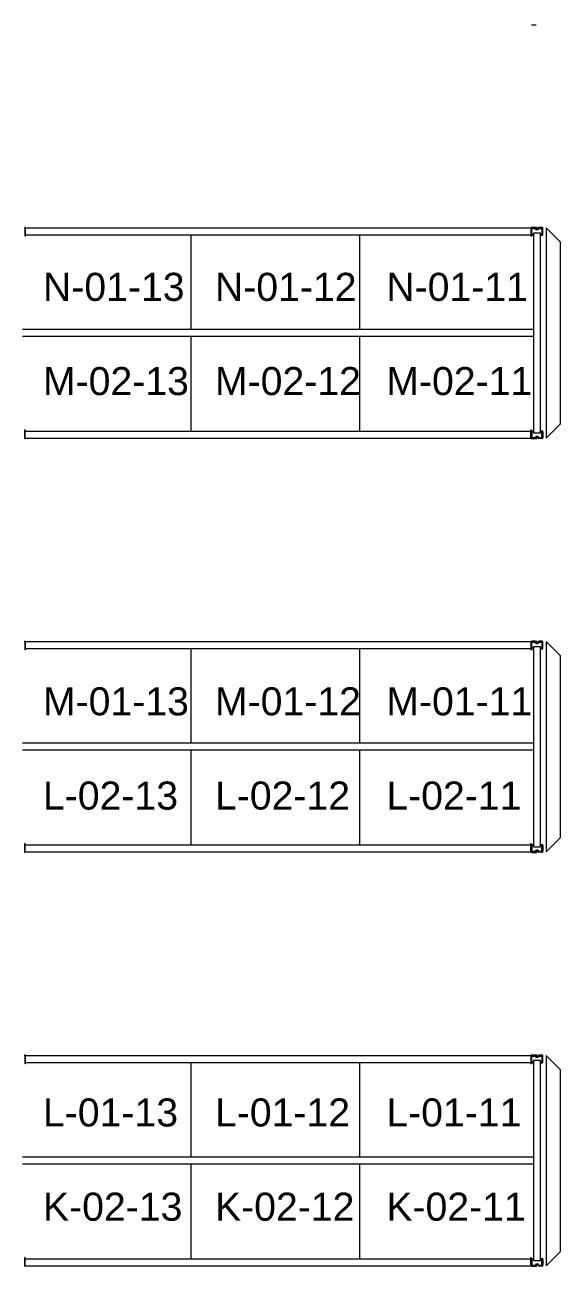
# Model space of a CAD drawing. Header units: inches. Extents: x 2743 to 10591, y -1604 to 5792.
# Drawn here: x 4613.6 to 4766.2, y 4693.9 to 5047.9 of the extents above; entities that cross this region are included whole.
import ezdxf

# ---------------------------------------------------------------- set-up
doc = ezdxf.new("R2010")
doc.units = ezdxf.units.IN
doc.header["$LTSCALE"] = 0.1875
doc.header["$MEASUREMENT"] = 0
for name, color, linetype, lineweight in [('22 Dimension', 7, 'Continuous', 5), ('32 Echelle', 160, 'Continuous', 15), ('33 Poutre', 30, 'Continuous', 15), ('37 Protection', 1, 'Continuous', 15)]:
    doc.layers.add(name, color=color, linetype=linetype, lineweight=lineweight)
doc.styles.add('arial', font='')
doc.styles.get('arial').set_extended_font_data('Arial')

msp = doc.modelspace()

# ---------------------------------------------------------------- hatches: boundary and pattern name
at = {"layer": '32 Echelle'}
for points in [[(4758.58373, 4987.81503), (4758.58373, 4988.00253), (4758.39623, 4988.00253)], [(4760.58373, 4987.81503), (4760.58373, 4988.00253), (4760.77123, 4988.00253)], [(4758.58373, 4932.19003), (4758.58373, 4932.00253), (4758.39623, 4932.00253)], [(4760.58373, 4932.19003), (4760.58373, 4932.00253), (4760.77123, 4932.00253)], [(4758.58373, 4869.81503), (4758.58373, 4870.00253), (4758.39623, 4870.00253)], [(4760.58373, 4869.81503), (4760.58373, 4870.00253), (4760.77123, 4870.00253)], [(4758.58373, 4814.19003), (4758.58373, 4814.00253), (4758.39623, 4814.00253)], [(4760.58373, 4814.19003), (4760.58373, 4814.00253), (4760.77123, 4814.00253)], [(4758.58373, 4751.81503), (4758.58373, 4752.00253), (4758.39623, 4752.00253)], [(4760.58373, 4751.81503), (4760.58373, 4752.00253), (4760.77123, 4752.00253)], [(4758.58373, 4696.19003), (4758.58373, 4696.00253), (4758.39623, 4696.00253)], [(4760.58373, 4696.19003), (4760.58373, 4696.00253), (4760.77123, 4696.00253)]]:
    msp.add_hatch(color=256, dxfattribs=at).paths.add_polyline_path(points)

# ---------------------------------------------------------------- linework, layer by layer
at = {"layer": '22 Dimension'}
for p, q in [((4660.95873, 4988.00253), (4660.95873, 4961.00253)), ((4708.95873, 4988.00253), (4708.95873, 4961.00253)), ((4758.58373, 4961.00253), (4612.95873, 4961.00253)), ((4758.58373, 4959.00253), (4612.95873, 4959.00253)), ((4660.95873, 4959.00253), (4660.95873, 4932.00253)), ((4708.95873, 4959.00253), (4708.95873, 4932.00253)), ((4660.95873, 4870.00253), (4660.95873, 4843.00253)), ((4708.95873, 4870.00253), (4708.95873, 4843.00253)), ((4758.58373, 4843.00253), (4612.95873, 4843.00253)), ((4758.58373, 4841.00253), (4612.95873, 4841.00253)), ((4660.95873, 4841.00253), (4660.95873, 4814.00253)), ((4708.95873, 4841.00253), (4708.95873, 4814.00253)), ((4660.95873, 4752.00253), (4660.95873, 4725.00253)), ((4708.95873, 4752.00253), (4708.95873, 4725.00253)), ((4758.58373, 4725.00253), (4612.95873, 4725.00253)), ((4758.58373, 4723.00253), (4612.95873, 4723.00253)), ((4660.95873, 4723.00253), (4660.95873, 4696.00253)), ((4708.95873, 4723.00253), (4708.95873, 4696.00253))]:
    msp.add_line(p, q, dxfattribs=at)
at = {"layer": '32 Echelle', "linetype": 'Continuous', "lineweight": 25}
for p, q in [((4757.95877, 4989.81878), (4757.95877, 4988.18628)), ((4758.04877, 4988.18628), (4758.04877, 4989.81878)), ((4759.07136, 4990.00253), (4758.14252, 4990.00253)), ((4758.14252, 4989.91253), (4759.07136, 4989.91253)), ((4758.55877, 4988.09253), (4758.14252, 4988.09253)), ((4758.14252, 4988.00253), (4758.55877, 4988.00253)), ((4758.55877, 4988.00253), (4758.55877, 4988.09253)), ((4759.16102, 4989.84619), (4759.20493, 4989.70256)), ((4759.291, 4989.72887), (4759.24708, 4989.8725)), ((4759.78681, 4989.66253), (4759.38065, 4989.66253)), ((4759.38065, 4989.57253), (4759.78681, 4989.57253)), ((4759.92038, 4989.8725), (4759.87647, 4989.72887)), ((4759.96254, 4989.70256), (4760.00645, 4989.84619)), ((4761.02494, 4990.00253), (4760.0961, 4990.00253)), ((4760.0961, 4989.91253), (4761.02494, 4989.91253)), ((4761.02494, 4988.09253), (4760.60869, 4988.09253)), ((4760.60869, 4988.09253), (4760.60869, 4988.00253)), ((4760.60869, 4988.00253), (4761.02494, 4988.00253)), ((4761.11869, 4989.81878), (4761.11869, 4988.18628)), ((4761.20869, 4988.18628), (4761.20869, 4989.81878)), ((4757.95877, 4930.18628), (4757.95877, 4931.81878)), ((4758.04877, 4931.81878), (4758.04877, 4930.18628)), ((4758.14252, 4932.00253), (4758.55877, 4932.00253)), ((4758.55877, 4931.91253), (4758.14252, 4931.91253)), ((4758.55877, 4932.00253), (4758.55877, 4931.91253)), ((4760.60869, 4932.00253), (4761.02494, 4932.00253)), ((4760.60869, 4931.91253), (4760.60869, 4932.00253)), ((4761.02494, 4931.91253), (4760.60869, 4931.91253)), ((4761.11869, 4930.18628), (4761.11869, 4931.81878)), ((4761.20869, 4931.81878), (4761.20869, 4930.18628)), ((4758.14252, 4930.09253), (4759.07136, 4930.09253)), ((4759.07136, 4930.00253), (4758.14252, 4930.00253)), ((4759.16102, 4930.15887), (4759.20493, 4930.3025)), ((4759.291, 4930.27619), (4759.24708, 4930.13256)), ((4759.38065, 4930.43253), (4759.78681, 4930.43253)), ((4759.78681, 4930.34253), (4759.38065, 4930.34253)), ((4759.92038, 4930.13256), (4759.87647, 4930.27619)), ((4759.96254, 4930.3025), (4760.00645, 4930.15887)), ((4760.0961, 4930.09253), (4761.02494, 4930.09253)), ((4761.02494, 4930.00253), (4760.0961, 4930.00253)), ((4757.95877, 4871.81878), (4757.95877, 4870.18628)), ((4758.04877, 4870.18628), (4758.04877, 4871.81878)), ((4759.07136, 4872.00253), (4758.14252, 4872.00253)), ((4758.14252, 4871.91253), (4759.07136, 4871.91253)), ((4759.16102, 4871.84619), (4759.20493, 4871.70256)), ((4759.291, 4871.72887), (4759.24708, 4871.8725)), ((4759.78681, 4871.66253), (4759.38065, 4871.66253)), ((4759.38065, 4871.57253), (4759.78681, 4871.57253)), ((4759.92038, 4871.8725), (4759.87647, 4871.72887)), ((4759.96254, 4871.70256), (4760.00645, 4871.84619)), ((4761.02494, 4872.00253), (4760.0961, 4872.00253)), ((4760.0961, 4871.91253), (4761.02494, 4871.91253)), ((4761.11869, 4871.81878), (4761.11869, 4870.18628)), ((4761.20869, 4870.18628), (4761.20869, 4871.81878)), ((4758.55877, 4870.09253), (4758.14252, 4870.09253)), ((4758.14252, 4870.00253), (4758.55877, 4870.00253)), ((4758.55877, 4870.00253), (4758.55877, 4870.09253)), ((4761.02494, 4870.09253), (4760.60869, 4870.09253)), ((4760.60869, 4870.09253), (4760.60869, 4870.00253)), ((4760.60869, 4870.00253), (4761.02494, 4870.00253)), ((4757.95877, 4812.18628), (4757.95877, 4813.81878)), ((4758.04877, 4813.81878), (4758.04877, 4812.18628)), ((4758.14252, 4814.00253), (4758.55877, 4814.00253)), ((4758.55877, 4813.91253), (4758.14252, 4813.91253)), ((4758.14252, 4812.09253), (4759.07136, 4812.09253)), ((4759.07136, 4812.00253), (4758.14252, 4812.00253)), ((4758.55877, 4814.00253), (4758.55877, 4813.91253)), ((4759.16102, 4812.15887), (4759.20493, 4812.3025)), ((4759.291, 4812.27619), (4759.24708, 4812.13256)), ((4759.38065, 4812.43253), (4759.78681, 4812.43253)), ((4759.78681, 4812.34253), (4759.38065, 4812.34253)), ((4759.92038, 4812.13256), (4759.87647, 4812.27619)), ((4759.96254, 4812.3025), (4760.00645, 4812.15887)), ((4760.0961, 4812.09253), (4761.02494, 4812.09253)), ((4761.02494, 4812.00253), (4760.0961, 4812.00253)), ((4760.60869, 4814.00253), (4761.02494, 4814.00253)), ((4760.60869, 4813.91253), (4760.60869, 4814.00253)), ((4761.02494, 4813.91253), (4760.60869, 4813.91253)), ((4761.11869, 4812.18628), (4761.11869, 4813.81878)), ((4761.20869, 4813.81878), (4761.20869, 4812.18628)), ((4757.95877, 4753.81878), (4757.95877, 4752.18628)), ((4758.04877, 4752.18628), (4758.04877, 4753.81878)), ((4759.07136, 4754.00253), (4758.14252, 4754.00253)), ((4758.14252, 4753.91253), (4759.07136, 4753.91253)), ((4758.55877, 4752.09253), (4758.14252, 4752.09253)), ((4758.14252, 4752.00253), (4758.55877, 4752.00253)), ((4758.55877, 4752.00253), (4758.55877, 4752.09253)), ((4759.16102, 4753.84619), (4759.20493, 4753.70256)), ((4759.291, 4753.72887), (4759.24708, 4753.8725)), ((4759.78681, 4753.66253), (4759.38065, 4753.66253)), ((4759.38065, 4753.57253), (4759.78681, 4753.57253)), ((4759.92038, 4753.8725), (4759.87647, 4753.72887)), ((4759.96254, 4753.70256), (4760.00645, 4753.84619)), ((4761.02494, 4754.00253), (4760.0961, 4754.00253)), ((4760.0961, 4753.91253), (4761.02494, 4753.91253)), ((4761.02494, 4752.09253), (4760.60869, 4752.09253)), ((4760.60869, 4752.09253), (4760.60869, 4752.00253)), ((4760.60869, 4752.00253), (4761.02494, 4752.00253)), ((4761.11869, 4753.81878), (4761.11869, 4752.18628)), ((4761.20869, 4752.18628), (4761.20869, 4753.81878)), ((4757.95877, 4694.18628), (4757.95877, 4695.81878)), ((4758.04877, 4695.81878), (4758.04877, 4694.18628)), ((4758.14252, 4696.00253), (4758.55877, 4696.00253)), ((4758.55877, 4695.91253), (4758.14252, 4695.91253)), ((4758.14252, 4694.09253), (4759.07136, 4694.09253)), ((4758.55877, 4696.00253), (4758.55877, 4695.91253)), ((4759.16102, 4694.15887), (4759.20493, 4694.3025)), ((4759.291, 4694.27619), (4759.24708, 4694.13256)), ((4759.38065, 4694.43253), (4759.78681, 4694.43253)), ((4759.78681, 4694.34253), (4759.38065, 4694.34253)), ((4759.92038, 4694.13256), (4759.87647, 4694.27619)), ((4759.96254, 4694.3025), (4760.00645, 4694.15887)), ((4760.0961, 4694.09253), (4761.02494, 4694.09253)), ((4760.60869, 4696.00253), (4761.02494, 4696.00253)), ((4760.60869, 4695.91253), (4760.60869, 4696.00253)), ((4761.02494, 4695.91253), (4760.60869, 4695.91253)), ((4761.11869, 4694.18628), (4761.11869, 4695.81878)), ((4761.20869, 4695.81878), (4761.20869, 4694.18628)), ((4759.07136, 4694.00253), (4758.14252, 4694.00253)), ((4761.02494, 4694.00253), (4760.0961, 4694.00253))]:
    msp.add_line(p, q, dxfattribs=at)
at = {"layer": '32 Echelle'}
for p, q in [((4758.58373, 4988.00253), (4758.39623, 4988.00253)), ((4758.58373, 4987.81503), (4758.39623, 4988.00253)), ((4760.58373, 4988.50253), (4758.58373, 4988.50253)), ((4758.58373, 4988.50253), (4758.58373, 4931.50253)), ((4758.58373, 4987.81503), (4758.58373, 4988.00253)), ((4760.58373, 4931.50253), (4760.58373, 4988.50253)), ((4760.58373, 4988.00253), (4760.77123, 4988.00253)), ((4760.58373, 4987.81503), (4760.58373, 4988.00253)), ((4760.58373, 4987.81503), (4760.77123, 4988.00253)), ((4758.58373, 4932.19003), (4758.39623, 4932.00253)), ((4758.58373, 4932.00253), (4758.39623, 4932.00253)), ((4758.58373, 4932.19003), (4758.58373, 4932.00253)), ((4758.58373, 4931.50253), (4760.58373, 4931.50253)), ((4760.58373, 4932.19003), (4760.58373, 4932.00253)), ((4760.58373, 4932.19003), (4760.77123, 4932.00253)), ((4760.58373, 4932.00253), (4760.77123, 4932.00253)), ((4758.58373, 4870.00253), (4758.39623, 4870.00253)), ((4758.58373, 4869.81503), (4758.39623, 4870.00253)), ((4760.58373, 4870.50253), (4758.58373, 4870.50253)), ((4758.58373, 4870.50253), (4758.58373, 4813.50253)), ((4758.58373, 4869.81503), (4758.58373, 4870.00253)), ((4760.58373, 4813.50253), (4760.58373, 4870.50253)), ((4760.58373, 4870.00253), (4760.77123, 4870.00253)), ((4760.58373, 4869.81503), (4760.58373, 4870.00253)), ((4760.58373, 4869.81503), (4760.77123, 4870.00253)), ((4758.58373, 4814.19003), (4758.39623, 4814.00253)), ((4758.58373, 4814.00253), (4758.39623, 4814.00253)), ((4758.58373, 4814.19003), (4758.58373, 4814.00253)), ((4758.58373, 4813.50253), (4760.58373, 4813.50253)), ((4760.58373, 4814.19003), (4760.58373, 4814.00253)), ((4760.58373, 4814.19003), (4760.77123, 4814.00253)), ((4760.58373, 4814.00253), (4760.77123, 4814.00253)), ((4758.58373, 4752.00253), (4758.39623, 4752.00253)), ((4758.58373, 4751.81503), (4758.39623, 4752.00253)), ((4760.58373, 4752.50253), (4758.58373, 4752.50253)), ((4758.58373, 4752.50253), (4758.58373, 4695.50253)), ((4758.58373, 4751.81503), (4758.58373, 4752.00253)), ((4760.58373, 4695.50253), (4760.58373, 4752.50253)), ((4760.58373, 4752.00253), (4760.77123, 4752.00253)), ((4760.58373, 4751.81503), (4760.58373, 4752.00253)), ((4760.58373, 4751.81503), (4760.77123, 4752.00253)), ((4758.58373, 4696.19003), (4758.39623, 4696.00253)), ((4758.58373, 4696.00253), (4758.39623, 4696.00253)), ((4758.58373, 4696.19003), (4758.58373, 4696.00253)), ((4758.58373, 4695.50253), (4760.58373, 4695.50253)), ((4760.58373, 4696.19003), (4760.58373, 4696.00253)), ((4760.58373, 4696.19003), (4760.77123, 4696.00253)), ((4760.58373, 4696.00253), (4760.77123, 4696.00253))]:
    msp.add_line(p, q, dxfattribs=at)
at = {"layer": '32 Echelle', "linetype": 'Continuous', "lineweight": 25}
for centre, radius, start, end in [((4758.14252, 4989.81878), 0.18375, 90, 180), ((4758.14252, 4988.18628), 0.18375, 180, 270), ((4758.14252, 4989.81878), 0.09375, 90, 180), ((4758.14252, 4988.18628), 0.09375, 180, 270), ((4759.07136, 4989.81878), 0.18375, 17, 90), ((4759.07136, 4989.81878), 0.09375, 17, 90), ((4759.38065, 4989.75628), 0.18375, 197, 270), ((4759.38065, 4989.75628), 0.09375, 197, 270), ((4759.78681, 4989.75628), 0.09375, 270, 343), ((4759.78681, 4989.75628), 0.18375, 270, 343), ((4760.0961, 4989.81878), 0.18375, 90, 163), ((4760.0961, 4989.81878), 0.09375, 90, 163), ((4761.02494, 4989.81878), 0.18375, 0, 90), ((4761.02494, 4989.81878), 0.09375, 0, 90), ((4761.02494, 4988.18628), 0.09375, 270, 0), ((4761.02494, 4988.18628), 0.18375, 270, 0), ((4758.14252, 4931.81878), 0.18375, 90, 180), ((4758.14252, 4931.81878), 0.09375, 90, 180), ((4761.02494, 4931.81878), 0.18375, 0, 90), ((4761.02494, 4931.81878), 0.09375, 0, 90), ((4758.14252, 4930.18628), 0.18375, 180, 270), ((4758.14252, 4930.18628), 0.09375, 180, 270), ((4759.07136, 4930.18628), 0.09375, 270, 343), ((4759.07136, 4930.18628), 0.18375, 270, 343), ((4759.38065, 4930.24878), 0.18375, 90, 163), ((4759.38065, 4930.24878), 0.09375, 90, 163), ((4759.78681, 4930.24878), 0.18375, 17, 90), ((4759.78681, 4930.24878), 0.09375, 17, 90), ((4760.0961, 4930.18628), 0.18375, 197, 270), ((4760.0961, 4930.18628), 0.09375, 197, 270), ((4761.02494, 4930.18628), 0.09375, 270, 0), ((4761.02494, 4930.18628), 0.18375, 270, 0), ((4758.14252, 4871.81878), 0.18375, 90, 180), ((4758.14252, 4871.81878), 0.09375, 90, 180), ((4759.07136, 4871.81878), 0.18375, 17, 90), ((4759.07136, 4871.81878), 0.09375, 17, 90), ((4759.38065, 4871.75628), 0.18375, 197, 270), ((4759.38065, 4871.75628), 0.09375, 197, 270), ((4759.78681, 4871.75628), 0.09375, 270, 343), ((4759.78681, 4871.75628), 0.18375, 270, 343), ((4760.0961, 4871.81878), 0.18375, 90, 163), ((4760.0961, 4871.81878), 0.09375, 90, 163), ((4761.02494, 4871.81878), 0.18375, 0, 90), ((4761.02494, 4871.81878), 0.09375, 0, 90), ((4758.14252, 4870.18628), 0.18375, 180, 270), ((4758.14252, 4870.18628), 0.09375, 180, 270), ((4761.02494, 4870.18628), 0.09375, 270, 0), ((4761.02494, 4870.18628), 0.18375, 270, 0), ((4758.14252, 4813.81878), 0.18375, 90, 180), ((4758.14252, 4812.18628), 0.18375, 180, 270), ((4758.14252, 4813.81878), 0.09375, 90, 180), ((4758.14252, 4812.18628), 0.09375, 180, 270), ((4759.07136, 4812.18628), 0.09375, 270, 343), ((4759.07136, 4812.18628), 0.18375, 270, 343), ((4759.38065, 4812.24878), 0.18375, 90, 163), ((4759.38065, 4812.24878), 0.09375, 90, 163), ((4759.78681, 4812.24878), 0.18375, 17, 90), ((4759.78681, 4812.24878), 0.09375, 17, 90), ((4760.0961, 4812.18628), 0.18375, 197, 270), ((4760.0961, 4812.18628), 0.09375, 197, 270), ((4761.02494, 4813.81878), 0.18375, 0, 90), ((4761.02494, 4813.81878), 0.09375, 0, 90), ((4761.02494, 4812.18628), 0.09375, 270, 0), ((4761.02494, 4812.18628), 0.18375, 270, 0), ((4758.14252, 4753.81878), 0.18375, 90, 180), ((4758.14252, 4752.18628), 0.18375, 180, 270), ((4758.14252, 4753.81878), 0.09375, 90, 180), ((4758.14252, 4752.18628), 0.09375, 180, 270), ((4759.07136, 4753.81878), 0.18375, 17, 90), ((4759.07136, 4753.81878), 0.09375, 17, 90), ((4759.38065, 4753.75628), 0.18375, 197, 270), ((4759.38065, 4753.75628), 0.09375, 197, 270), ((4759.78681, 4753.75628), 0.09375, 270, 343), ((4759.78681, 4753.75628), 0.18375, 270, 343), ((4760.0961, 4753.81878), 0.18375, 90, 163), ((4760.0961, 4753.81878), 0.09375, 90, 163), ((4761.02494, 4753.81878), 0.18375, 0, 90), ((4761.02494, 4753.81878), 0.09375, 0, 90), ((4761.02494, 4752.18628), 0.09375, 270, 0), ((4761.02494, 4752.18628), 0.18375, 270, 0), ((4758.14252, 4695.81878), 0.18375, 90, 180), ((4758.14252, 4694.18628), 0.18375, 180, 270), ((4758.14252, 4695.81878), 0.09375, 90, 180), ((4758.14252, 4694.18628), 0.09375, 180, 270), ((4759.07136, 4694.18628), 0.09375, 270, 343), ((4759.07136, 4694.18628), 0.18375, 270, 343), ((4759.38065, 4694.24878), 0.18375, 90, 163), ((4759.38065, 4694.24878), 0.09375, 90, 163), ((4759.78681, 4694.24878), 0.18375, 17, 90), ((4759.78681, 4694.24878), 0.09375, 17, 90), ((4760.0961, 4694.18628), 0.18375, 197, 270), ((4760.0961, 4694.18628), 0.09375, 197, 270), ((4761.02494, 4695.81878), 0.18375, 0, 90), ((4761.02494, 4695.81878), 0.09375, 0, 90), ((4761.02494, 4694.18628), 0.09375, 270, 0), ((4761.02494, 4694.18628), 0.18375, 270, 0)]:
    msp.add_arc(centre, radius, start, end, dxfattribs=at)
at = {"layer": '33 Poutre'}
for p, q in [((4758.07773, 5047.88353), (4759.33973, 5047.88353)), ((4613.58973, 4989.87753), (4613.58973, 4987.62153)), ((4613.70873, 4990.00253), (4757.83373, 4990.00253)), ((4613.70873, 4990.00253), (4613.70873, 4988.00253)), ((4613.70873, 4989.87753), (4613.70873, 4987.62153)), ((4613.70873, 4988.00253), (4757.83373, 4988.00253)), ((4757.83373, 4990.00253), (4757.83373, 4988.00253)), ((4757.83373, 4989.87753), (4757.83373, 4987.62153)), ((4757.95273, 4989.87753), (4757.95273, 4987.62153)), ((4758.07773, 4990.12153), (4759.33973, 4990.12153)), ((4759.33973, 4990.00253), (4758.07773, 4990.00253)), ((4759.46473, 4989.66253), (4759.46473, 4989.87753)), ((4759.46473, 4989.66253), (4759.58373, 4989.66253)), ((4759.58373, 4989.66253), (4759.58373, 4989.87753)), ((4613.70873, 4987.62153), (4613.58973, 4987.62153)), ((4757.83373, 4987.62153), (4757.95273, 4987.62153)), ((4613.70873, 4932.38353), (4613.58973, 4932.38353)), ((4613.58973, 4930.12753), (4613.58973, 4932.38353)), ((4613.70873, 4930.12753), (4613.70873, 4932.38353)), ((4613.70873, 4932.00253), (4757.83373, 4932.00253)), ((4613.70873, 4930.00253), (4613.70873, 4932.00253)), ((4757.83373, 4930.12753), (4757.83373, 4932.38353)), ((4757.83373, 4932.38353), (4757.95273, 4932.38353)), ((4757.83373, 4930.00253), (4757.83373, 4932.00253)), ((4757.95273, 4930.12753), (4757.95273, 4932.38353)), ((4613.70873, 4930.00253), (4757.83373, 4930.00253)), ((4759.33973, 4930.00253), (4758.07773, 4930.00253)), ((4758.07773, 4929.88353), (4759.33973, 4929.88353)), ((4759.46473, 4930.34253), (4759.46473, 4930.12753)), ((4759.46473, 4930.34253), (4759.58373, 4930.34253)), ((4759.58373, 4930.34253), (4759.58373, 4930.12753)), ((4613.58973, 4871.87753), (4613.58973, 4869.62153)), ((4613.70873, 4872.00253), (4757.83373, 4872.00253)), ((4613.70873, 4872.00253), (4613.70873, 4870.00253)), ((4613.70873, 4871.87753), (4613.70873, 4869.62153)), ((4757.83373, 4872.00253), (4757.83373, 4870.00253)), ((4757.83373, 4871.87753), (4757.83373, 4869.62153)), ((4757.95273, 4871.87753), (4757.95273, 4869.62153)), ((4758.07773, 4872.12153), (4759.33973, 4872.12153)), ((4759.33973, 4872.00253), (4758.07773, 4872.00253)), ((4759.46473, 4871.66253), (4759.46473, 4871.87753)), ((4759.46473, 4871.66253), (4759.58373, 4871.66253)), ((4759.58373, 4871.66253), (4759.58373, 4871.87753)), ((4613.70873, 4869.62153), (4613.58973, 4869.62153)), ((4613.70873, 4870.00253), (4757.83373, 4870.00253)), ((4757.83373, 4869.62153), (4757.95273, 4869.62153)), ((4613.70873, 4814.38353), (4613.58973, 4814.38353)), ((4613.58973, 4812.12753), (4613.58973, 4814.38353)), ((4613.70873, 4812.12753), (4613.70873, 4814.38353)), ((4613.70873, 4814.00253), (4757.83373, 4814.00253)), ((4613.70873, 4812.00253), (4613.70873, 4814.00253)), ((4613.70873, 4812.00253), (4757.83373, 4812.00253)), ((4757.83373, 4812.12753), (4757.83373, 4814.38353)), ((4757.83373, 4814.38353), (4757.95273, 4814.38353)), ((4757.83373, 4812.00253), (4757.83373, 4814.00253)), ((4757.95273, 4812.12753), (4757.95273, 4814.38353)), ((4759.33973, 4812.00253), (4758.07773, 4812.00253)), ((4758.07773, 4811.88353), (4759.33973, 4811.88353)), ((4759.46473, 4812.34253), (4759.46473, 4812.12753)), ((4759.46473, 4812.34253), (4759.58373, 4812.34253)), ((4759.58373, 4812.34253), (4759.58373, 4812.12753)), ((4613.58973, 4753.87753), (4613.58973, 4751.62153)), ((4613.70873, 4751.62153), (4613.58973, 4751.62153)), ((4613.70873, 4754.00253), (4757.83373, 4754.00253)), ((4613.70873, 4754.00253), (4613.70873, 4752.00253)), ((4613.70873, 4753.87753), (4613.70873, 4751.62153)), ((4613.70873, 4752.00253), (4757.83373, 4752.00253)), ((4757.83373, 4754.00253), (4757.83373, 4752.00253)), ((4757.83373, 4753.87753), (4757.83373, 4751.62153)), ((4757.83373, 4751.62153), (4757.95273, 4751.62153)), ((4757.95273, 4753.87753), (4757.95273, 4751.62153)), ((4758.07773, 4754.12153), (4759.33973, 4754.12153)), ((4759.33973, 4754.00253), (4758.07773, 4754.00253)), ((4759.46473, 4753.66253), (4759.46473, 4753.87753)), ((4759.46473, 4753.66253), (4759.58373, 4753.66253)), ((4759.58373, 4753.66253), (4759.58373, 4753.87753)), ((4613.70873, 4696.38353), (4613.58973, 4696.38353)), ((4613.58973, 4694.12753), (4613.58973, 4696.38353)), ((4613.70873, 4694.12753), (4613.70873, 4696.38353)), ((4613.70873, 4696.00253), (4757.83373, 4696.00253)), ((4613.70873, 4694.00253), (4613.70873, 4696.00253)), ((4757.83373, 4694.12753), (4757.83373, 4696.38353)), ((4757.83373, 4696.38353), (4757.95273, 4696.38353)), ((4757.83373, 4694.00253), (4757.83373, 4696.00253)), ((4757.95273, 4694.12753), (4757.95273, 4696.38353)), ((4759.46473, 4694.34253), (4759.46473, 4694.12753)), ((4759.46473, 4694.34253), (4759.58373, 4694.34253)), ((4759.58373, 4694.34253), (4759.58373, 4694.12753)), ((4613.70873, 4694.00253), (4757.83373, 4694.00253)), ((4759.33973, 4694.00253), (4758.07773, 4694.00253)), ((4758.07773, 4693.88353), (4759.33973, 4693.88353))]:
    msp.add_line(p, q, dxfattribs=at)
for centre, radius, start, end in [((4613.46473, 4989.87753), 0.244, 0, 90), ((4613.46473, 4989.87753), 0.125, 0, 90), ((4758.07773, 4989.87753), 0.244, 90, 180), ((4758.07773, 4989.87753), 0.125, 90, 180), ((4759.33973, 4989.87753), 0.244, 0, 90), ((4759.33973, 4989.87753), 0.125, 0, 90), ((4613.46473, 4930.12753), 0.244, 270, 0), ((4613.46473, 4930.12753), 0.125, 270, 0), ((4758.07773, 4930.12753), 0.244, 180, 270), ((4758.07773, 4930.12753), 0.125, 180, 270), ((4759.33973, 4930.12753), 0.125, 270, 0), ((4759.33973, 4930.12753), 0.244, 270, 0), ((4613.46473, 4871.87753), 0.244, 0, 90), ((4613.46473, 4871.87753), 0.125, 0, 90), ((4758.07773, 4871.87753), 0.244, 90, 180), ((4758.07773, 4871.87753), 0.125, 90, 180), ((4759.33973, 4871.87753), 0.244, 0, 90), ((4759.33973, 4871.87753), 0.125, 0, 90), ((4613.46473, 4812.12753), 0.244, 270, 0), ((4613.46473, 4812.12753), 0.125, 270, 0), ((4758.07773, 4812.12753), 0.244, 180, 270), ((4758.07773, 4812.12753), 0.125, 180, 270), ((4759.33973, 4812.12753), 0.125, 270, 0), ((4759.33973, 4812.12753), 0.244, 270, 0), ((4613.46473, 4753.87753), 0.244, 0, 90), ((4613.46473, 4753.87753), 0.125, 0, 90), ((4758.07773, 4753.87753), 0.244, 90, 180), ((4758.07773, 4753.87753), 0.125, 90, 180), ((4759.33973, 4753.87753), 0.244, 0, 90), ((4759.33973, 4753.87753), 0.125, 0, 90), ((4613.46473, 4694.12753), 0.244, 270, 0), ((4613.46473, 4694.12753), 0.125, 270, 0), ((4758.07773, 4694.12753), 0.244, 180, 270), ((4758.07773, 4694.12753), 0.125, 180, 270), ((4759.33973, 4694.12753), 0.125, 270, 0), ((4759.33973, 4694.12753), 0.244, 270, 0)]:
    msp.add_arc(centre, radius, start, end, dxfattribs=at)
at = {"layer": '37 Protection'}
for p, q in [((4762.20869, 4990.00253), (4762.20869, 4930.00253)), ((4762.20869, 4990.00253), (4766.20869, 4986.00253)), ((4766.20869, 4986.00253), (4766.20869, 4934.00253)), ((4762.20869, 4930.00253), (4766.20869, 4934.00253)), ((4762.20869, 4872.00253), (4762.20869, 4812.00253)), ((4762.20869, 4872.00253), (4766.20869, 4868.00253)), ((4766.20869, 4868.00253), (4766.20869, 4816.00253)), ((4762.20869, 4812.00253), (4766.20869, 4816.00253)), ((4762.20869, 4754.00253), (4762.20869, 4694.00253)), ((4762.20869, 4754.00253), (4766.20869, 4750.00253)), ((4766.20869, 4750.00253), (4766.20869, 4698.00253)), ((4762.20869, 4694.00253), (4766.20869, 4698.00253))]:
    msp.add_line(p, q, dxfattribs=at)

# ---------------------------------------------------------------- texts
at = {"layer": '22 Dimension', "char_height": 8, "attachment_point": 1, "style": 'arial'}
for s, insert in [('{\\fArial Unicode MS|b0|i0|c0|p2;\\C8;N-01-13}', (4618.7529, 4977.1601)), ('{\\fArial Unicode MS|b0|i0|c0|p2;\\C8;N-01-12}', (4667.79366, 4977.1601)), ('{\\fArial Unicode MS|b0|i0|c0|p2;\\C8;N-01-11}', (4716.64647, 4977.1601)), ('{\\fArial Unicode MS|b0|i0|c0|p2;\\C8;M-02-13}', (4618.7529, 4950.28756)), ('{\\fArial Unicode MS|b0|i0|c0|p2;\\C8;M-02-12}', (4667.79366, 4950.28756)), ('{\\fArial Unicode MS|b0|i0|c0|p2;\\C8;M-02-11}', (4716.64647, 4950.28756)), ('{\\fArial Unicode MS|b0|i0|c0|p2;\\C8;M-01-13}', (4618.7529, 4858.96415)), ('{\\fArial Unicode MS|b0|i0|c0|p2;\\C8;M-01-12}', (4667.79366, 4858.96415)), ('{\\fArial Unicode MS|b0|i0|c0|p2;\\C8;M-01-11}', (4716.64647, 4858.96415)), ('{\\fArial Unicode MS|b0|i0|c0|p2;\\C8;L-02-13}', (4618.7529, 4832.09161)), ('{\\fArial Unicode MS|b0|i0|c0|p2;\\C8;L-02-12}', (4667.79366, 4832.09161)), ('{\\fArial Unicode MS|b0|i0|c0|p2;\\C8;L-02-11}', (4716.64647, 4832.09161)), ('{\\fArial Unicode MS|b0|i0|c0|p2;\\C8;L-01-13}', (4618.7529, 4741.72557)), ('{\\fArial Unicode MS|b0|i0|c0|p2;\\C8;L-01-12}', (4667.79366, 4741.72557)), ('{\\fArial Unicode MS|b0|i0|c0|p2;\\C8;L-01-11}', (4716.64647, 4741.72557)), ('{\\fArial Unicode MS|b0|i0|c0|p2;\\C8;K-02-13}', (4618.7529, 4714.85303)), ('{\\fArial Unicode MS|b0|i0|c0|p2;\\C8;K-02-12}', (4667.79366, 4714.85303)), ('{\\fArial Unicode MS|b0|i0|c0|p2;\\C8;K-02-11}', (4716.64647, 4714.85303))]:
    msp.add_mtext_dynamic_manual_height_columns(s, width=68.8901007, gutter_width=5, heights=[0], dxfattribs=dict(at, insert=insert))

doc.saveas('drawing.dxf')
